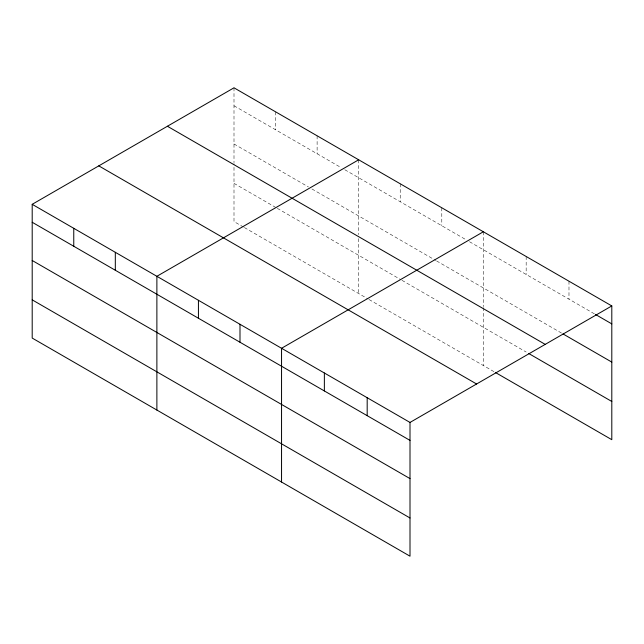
<?xml version="1.0" encoding="UTF-8"?>
<svg xmlns="http://www.w3.org/2000/svg" width="644" height="644" viewBox="0 0 644 644"><rect width="100%" height="100%" fill="white"/><g stroke="black" fill="none" stroke-linecap="round" stroke-linejoin="round"><path stroke-width="0.48" stroke-dasharray="3.22 2.42" d="M233.997 105.761L341.36 167.746M344.822 169.75L466.031 239.729M469.492 241.725L594.67 313.998M233.997 143.974L308.46 186.961M311.921 188.966L435.73 260.442M436.592 260.941L562.131 333.423M233.997 183.347L275.56 207.344M277.29 208.342L400.23 279.319M401.961 280.317L526.164 352.027M243.521 227.058L233.997 221.56L233.997 163.665M244.39 227.557L368.199 299.041M369.06 299.541L494.479 371.95M568.982 281.211L568.982 299.162M526.164 256.489L526.164 274.449M483.346 231.776L483.346 306.641M483.346 307.623L483.346 365.518M441.792 207.779L441.792 225.73M400.23 183.782L400.23 201.741M358.676 159.793L358.676 234.658M358.676 238.594L358.676 293.543M317.114 135.795L317.114 153.755M275.56 111.806L275.56 129.758M233.997 87.809L233.997 162.674"/><path stroke-width="0.97" d="M32.2 204.317L410.003 422.44L410.003 556.191L32.2 338.068L32.2 204.317L233.997 87.809L611.8 305.932L611.8 439.683L495.333 372.441M358.676 159.793L156.878 276.3L156.878 410.043M483.346 231.776L281.549 348.283L281.549 482.026M410.003 422.44L611.8 305.932M595.531 314.489L611.8 323.884M562.985 333.914L611.8 362.097M167.408 126.256L545.21 344.379M528.732 353.508L611.8 401.47M98.79 165.87L476.592 383.993M32.2 222.269L410.003 440.391M32.2 260.482L410.003 478.605M32.2 299.854L410.003 517.977M367.185 397.718L367.185 415.67M324.367 372.997L324.367 390.956M239.995 324.286L239.995 342.238M198.433 300.289L198.433 318.249M115.316 252.303L115.316 270.263M73.762 228.314L73.762 246.266"/></g></svg>
